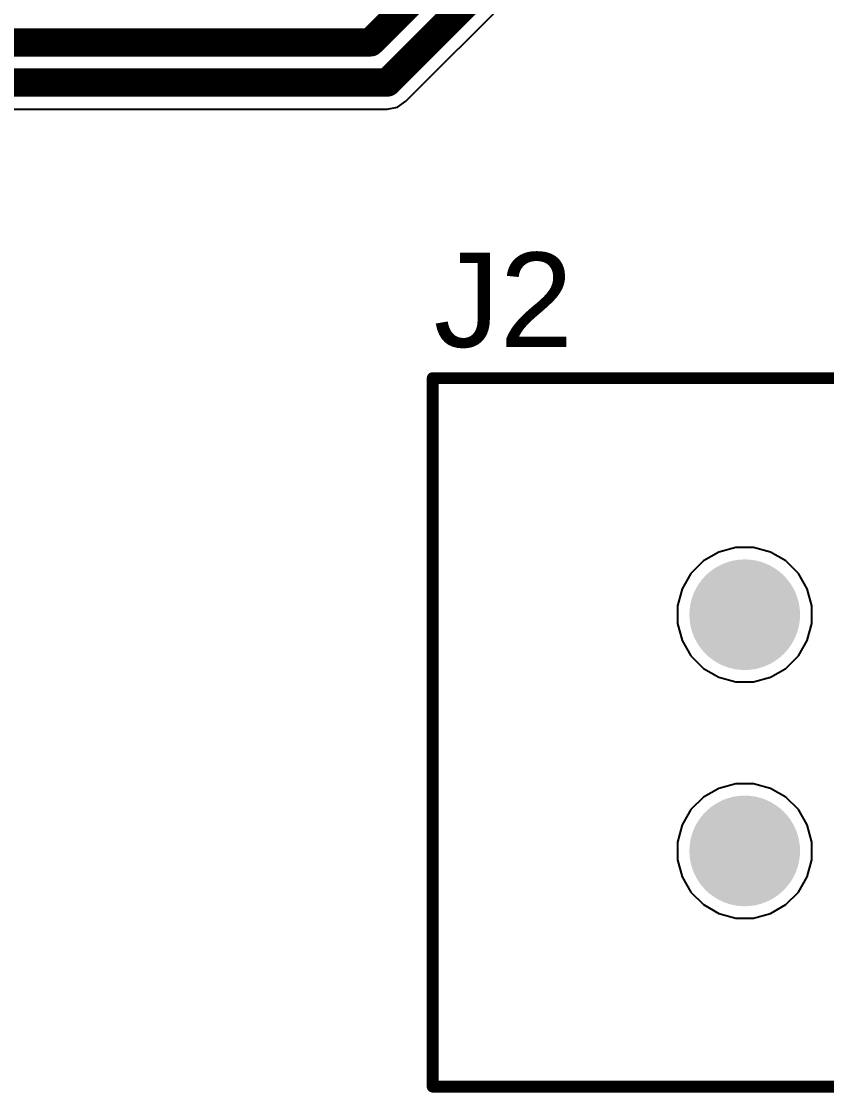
# Model space of a CAD drawing. Header units: millimetres. Extents: x -4.8 to 36.7, y -5.2 to 57.6.
# Drawn here: x 6.03 to 14.68, y 22.11 to 33.63 of the extents above; entities that cross this region are included whole.
import ezdxf

# ---------------------------------------------------------------- set-up
doc = ezdxf.new("R2010")
doc.units = ezdxf.units.MM
for name, color, linetype in [('BottomLayer', 5, 'Continuous'), ('BottomSolder', 6, 'Continuous'), ('PadHoleLayer', 156, 'Continuous'), ('TopLayer', 1, 'Continuous'), ('TopOverlay', 2, 'Continuous'), ('TopPaste', 8, 'Continuous'), ('TopSolder', 216, 'Continuous')]:
    doc.layers.add(name, color=color, linetype=linetype)
doc.styles.add('Arial', font='', dxfattribs={"height": 0.2})
doc.styles.get('Arial').set_extended_font_data('Arial')

# ---------------------------------------------------------------- blocks, each defined once
blk = doc.blocks.new('SIB_103_02_F_S_LC_68')
at = {"layer": 'BottomSolder'}
h = blk.add_hatch(color=6, dxfattribs=at)
edge = h.paths.add_edge_path()
edge.add_arc((-0.91, -2.295), 0.102, 0, 360)
h = blk.add_hatch(color=6, dxfattribs=at)
edge = h.paths.add_edge_path()
edge.add_arc((1.63, -2.295), 0.102, 0, 360)
at = {"layer": 'PadHoleLayer'}
h = blk.add_hatch(color=156, dxfattribs=at)
edge = h.paths.add_edge_path()
edge.add_arc((-0.91, -2.295), 0.595, 0, 360)
h = blk.add_hatch(color=156, dxfattribs=at)
edge = h.paths.add_edge_path()
edge.add_arc((1.63, -2.295), 0.595, 0, 360)
at = {"layer": 'TopLayer'}
for points in [[(-2.921, 3.184), (-2.159, 3.184), (-2.159, 1.406), (-2.921, 1.406)], [(-0.381, 3.184), (0.381, 3.184), (0.381, 1.406), (-0.381, 1.406)], [(2.159, 3.184), (2.921, 3.184), (2.921, 1.406), (2.159, 1.406)]]:
    blk.add_hatch(color=1, dxfattribs=at).paths.add_polyline_path(points)
at = {"layer": 'TopPaste'}
for points in [[(-2.921, 3.184), (-2.159, 3.184), (-2.159, 1.406), (-2.921, 1.406)], [(-0.381, 3.184), (0.381, 3.184), (0.381, 1.406), (-0.381, 1.406)], [(2.159, 3.184), (2.921, 3.184), (2.921, 1.406), (2.159, 1.406)]]:
    blk.add_hatch(color=8, dxfattribs=at).paths.add_polyline_path(points)
at = {"layer": 'TopSolder'}
for points in [[(-3.023, 3.286), (-2.057, 3.286), (-2.057, 1.304), (-3.023, 1.304)], [(-0.483, 3.286), (0.483, 3.286), (0.483, 1.304), (-0.483, 1.304)], [(2.057, 3.286), (3.023, 3.286), (3.023, 1.304), (2.057, 1.304)]]:
    blk.add_hatch(color=216, dxfattribs=at).paths.add_polyline_path(points)
h = blk.add_hatch(color=216, dxfattribs=at)
edge = h.paths.add_edge_path()
edge.add_arc((-0.91, -2.295), 0.102, 0, 360)
h = blk.add_hatch(color=216, dxfattribs=at)
edge = h.paths.add_edge_path()
edge.add_arc((1.63, -2.295), 0.102, 0, 360)
at = {"layer": 'TopOverlay', "const_width": 0.127}
for points in [[(3.073, 2.286), (3.2, 2.413)], [(3.2, 2.159), (3.2, 2.413)], [(3.2, 2.159), (3.073, 2.286)], [(-3.454, -5.65), (-3.454, 1.06)], [(-2.915, 1.06), (-3.454, 1.06)], [(4.166, 1.06), (3.627, 1.06)], [(4.166, -5.65), (4.166, 1.06)], [(4.166, -5.65), (-3.454, -5.65)]]:
    blk.add_lwpolyline(points, dxfattribs=at)
at = {"layer": 'TopOverlay', "const_width": 0.0635}
for points in [[(3.169, 2.413, 1), (3.232, 2.413, 1)], [(3.169, 2.413, 1), (3.232, 2.413, 1)], [(3.042, 2.286, 1), (3.105, 2.286, 1)], [(3.042, 2.286, 1), (3.105, 2.286, 1)], [(3.169, 2.159, 1), (3.232, 2.159, 1)], [(3.169, 2.159, 1), (3.232, 2.159, 1)], [(-3.486, 1.06, 1), (-3.423, 1.06, 1)], [(-3.486, 1.06, 1), (-3.423, 1.06, 1)], [(-2.947, 1.06, 1), (-2.884, 1.06, 1)], [(3.595, 1.06, 1), (3.658, 1.06, 1)], [(4.134, 1.06, 1), (4.197, 1.06, 1)], [(4.134, 1.06, 1), (4.197, 1.06, 1)], [(-3.486, -5.65, 1), (-3.423, -5.65, 1)], [(-3.486, -5.65, 1), (-3.423, -5.65, 1)], [(4.134, -5.65, 1), (4.197, -5.65, 1)], [(4.134, -5.65, 1), (4.197, -5.65, 1)]]:
    blk.add_lwpolyline(points, format="xyb", close=True, dxfattribs=at)

msp = doc.modelspace()

# ---------------------------------------------------------------- linework, layer by layer
at = {"layer": 'BottomLayer'}
for p, q in [((10.159, 32.768), (11.403, 34.012)), ((10.067, 32.706), (10.159, 32.768)), ((5.161, 32.684), (9.958, 32.684)), ((9.958, 32.684), (10.067, 32.706)), ((9.958, 32.684), (9.958, 32.684)), ((13.522, 27.919), (13.357, 27.824)), ((13.706, 27.968), (13.522, 27.919)), ((13.896, 27.968), (13.706, 27.968)), ((14.079, 27.919), (13.896, 27.968)), ((14.244, 27.824), (14.079, 27.919)), ((13.357, 27.824), (13.223, 27.69)), ((14.378, 27.69), (14.244, 27.824)), ((13.223, 27.69), (13.128, 27.525)), ((14.473, 27.525), (14.378, 27.69)), ((13.128, 27.525), (13.079, 27.341)), ((14.523, 27.341), (14.473, 27.525)), ((13.079, 27.341), (13.079, 27.151)), ((14.523, 27.151), (14.523, 27.341)), ((13.079, 27.151), (13.128, 26.968)), ((14.473, 26.968), (14.523, 27.151)), ((13.128, 26.968), (13.223, 26.803)), ((14.378, 26.803), (14.473, 26.968)), ((13.223, 26.803), (13.357, 26.669)), ((14.244, 26.669), (14.378, 26.803)), ((13.357, 26.669), (13.522, 26.573)), ((14.079, 26.573), (14.244, 26.669)), ((13.522, 26.573), (13.706, 26.524)), ((13.706, 26.524), (13.896, 26.524)), ((13.896, 26.524), (14.079, 26.573)), ((13.522, 25.379), (13.357, 25.284)), ((13.706, 25.428), (13.522, 25.379)), ((13.896, 25.428), (13.706, 25.428)), ((14.079, 25.379), (13.896, 25.428)), ((14.244, 25.284), (14.079, 25.379)), ((13.357, 25.284), (13.223, 25.15)), ((14.378, 25.15), (14.244, 25.284)), ((13.223, 25.15), (13.128, 24.985)), ((14.473, 24.985), (14.378, 25.15)), ((13.128, 24.985), (13.079, 24.801)), ((14.523, 24.801), (14.473, 24.985)), ((13.079, 24.801), (13.079, 24.611)), ((14.523, 24.611), (14.523, 24.801)), ((13.079, 24.611), (13.128, 24.428)), ((14.473, 24.428), (14.523, 24.611)), ((13.128, 24.428), (13.223, 24.263)), ((14.378, 24.263), (14.473, 24.428)), ((13.223, 24.263), (13.357, 24.129)), ((14.244, 24.129), (14.378, 24.263)), ((13.357, 24.129), (13.522, 24.033)), ((14.079, 24.033), (14.244, 24.129)), ((13.522, 24.033), (13.706, 23.984)), ((13.706, 23.984), (13.896, 23.984)), ((13.896, 23.984), (14.079, 24.033))]:
    msp.add_line(p, q, dxfattribs=at)
at = {"layer": 'BottomLayer', "const_width": 0.305}
for points in [[(9.779, 33.401), (10.77, 34.392)], [(9.958, 32.969), (11.202, 34.213)], [(-0.332, 33.401), (8.202, 33.401)], [(8.202, 33.401), (9.779, 33.401)], [(5.678, 32.969), (9.958, 32.969)]]:
    msp.add_lwpolyline(points, dxfattribs=at)
at = {"layer": 'BottomLayer', "const_width": 0.152}
for points in [[(8.126, 33.401, 1), (8.279, 33.401, 1)], [(8.126, 33.401, 1), (8.279, 33.401, 1)], [(9.703, 33.401, 1), (9.855, 33.401, 1)], [(9.703, 33.401, 1), (9.855, 33.401, 1)], [(9.882, 32.969, 1), (10.034, 32.969, 1)], [(9.882, 32.969, 1), (10.034, 32.969, 1)]]:
    msp.add_lwpolyline(points, format="xyb", close=True, dxfattribs=at)
at = {"layer": 'TopLayer'}
for p, q in [((13.522, 27.919), (13.357, 27.824)), ((13.706, 27.968), (13.522, 27.919)), ((13.896, 27.968), (13.706, 27.968)), ((14.079, 27.919), (13.896, 27.968)), ((14.244, 27.824), (14.079, 27.919)), ((13.357, 27.824), (13.223, 27.69)), ((14.378, 27.69), (14.244, 27.824)), ((13.223, 27.69), (13.128, 27.525)), ((14.473, 27.525), (14.378, 27.69)), ((13.128, 27.525), (13.079, 27.341)), ((14.523, 27.341), (14.473, 27.525)), ((13.079, 27.341), (13.079, 27.151)), ((14.523, 27.151), (14.523, 27.341)), ((13.079, 27.151), (13.128, 26.968)), ((14.473, 26.968), (14.523, 27.151)), ((13.128, 26.968), (13.223, 26.803)), ((14.378, 26.803), (14.473, 26.968)), ((13.223, 26.803), (13.357, 26.669)), ((14.244, 26.669), (14.378, 26.803)), ((13.357, 26.669), (13.522, 26.573)), ((14.079, 26.573), (14.244, 26.669)), ((13.522, 26.573), (13.706, 26.524)), ((13.706, 26.524), (13.896, 26.524)), ((13.896, 26.524), (14.079, 26.573)), ((13.522, 25.379), (13.357, 25.284)), ((13.706, 25.428), (13.522, 25.379)), ((13.896, 25.428), (13.706, 25.428)), ((14.079, 25.379), (13.896, 25.428)), ((14.244, 25.284), (14.079, 25.379)), ((13.357, 25.284), (13.223, 25.15)), ((14.378, 25.15), (14.244, 25.284)), ((13.223, 25.15), (13.128, 24.985)), ((14.473, 24.985), (14.378, 25.15)), ((13.128, 24.985), (13.079, 24.801)), ((14.523, 24.801), (14.473, 24.985)), ((13.079, 24.801), (13.079, 24.611)), ((14.523, 24.611), (14.523, 24.801)), ((13.079, 24.611), (13.128, 24.428)), ((14.473, 24.428), (14.523, 24.611)), ((13.128, 24.428), (13.223, 24.263)), ((14.378, 24.263), (14.473, 24.428)), ((13.223, 24.263), (13.357, 24.129)), ((14.244, 24.129), (14.378, 24.263)), ((13.357, 24.129), (13.522, 24.033)), ((14.079, 24.033), (14.244, 24.129)), ((13.522, 24.033), (13.706, 23.984)), ((13.706, 23.984), (13.896, 23.984)), ((13.896, 23.984), (14.079, 24.033))]:
    msp.add_line(p, q, dxfattribs=at)

# ---------------------------------------------------------------- block references
at = {"rotation": 270}
msp.add_blockref('SIB_103_02_F_S_LC_68', (16.096, 26.336), dxfattribs=at)

# ---------------------------------------------------------------- texts
at = {"layer": 'TopOverlay', "style": 'Arial'}
msp.add_text('J2', height=1.016, dxfattribs=at).set_placement((10.457, 30.125))

doc.saveas('drawing.dxf')
